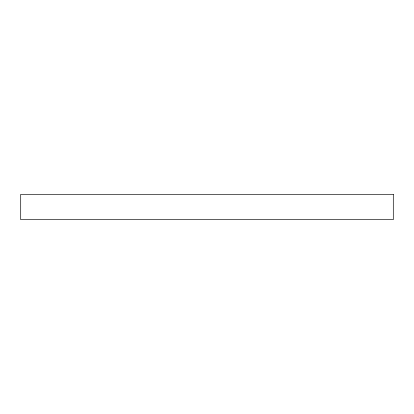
<?xml version="1.0" encoding="UTF-8"?>
<svg xmlns="http://www.w3.org/2000/svg" width="414" height="414" viewBox="0 0 414 414"><rect width="100%" height="100%" fill="white"/><g stroke="black" fill="none" stroke-linecap="round" stroke-linejoin="round"><path stroke-width="0.62" d="M393.3 194.357L20.7 194.357L20.7 219.643L393.3 219.643L393.3 194.357"/></g></svg>
